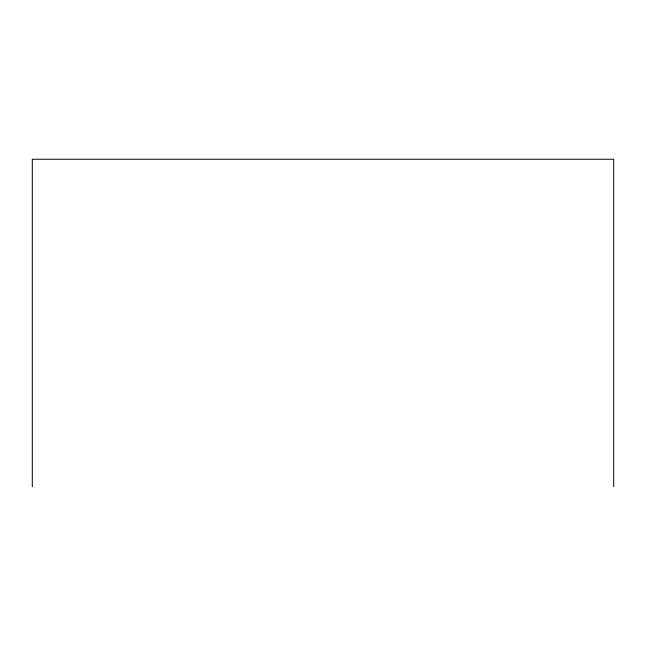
<?xml version="1.0" encoding="UTF-8"?>
<svg xmlns="http://www.w3.org/2000/svg" width="646" height="646" viewBox="0 0 646 646"><rect width="100%" height="100%" fill="white"/><g stroke="black" fill="none" stroke-linecap="round" stroke-linejoin="round"><path stroke-width="0.97" d="M613.7 486.745L613.7 159.255L32.3 159.255L32.3 486.745"/></g></svg>
